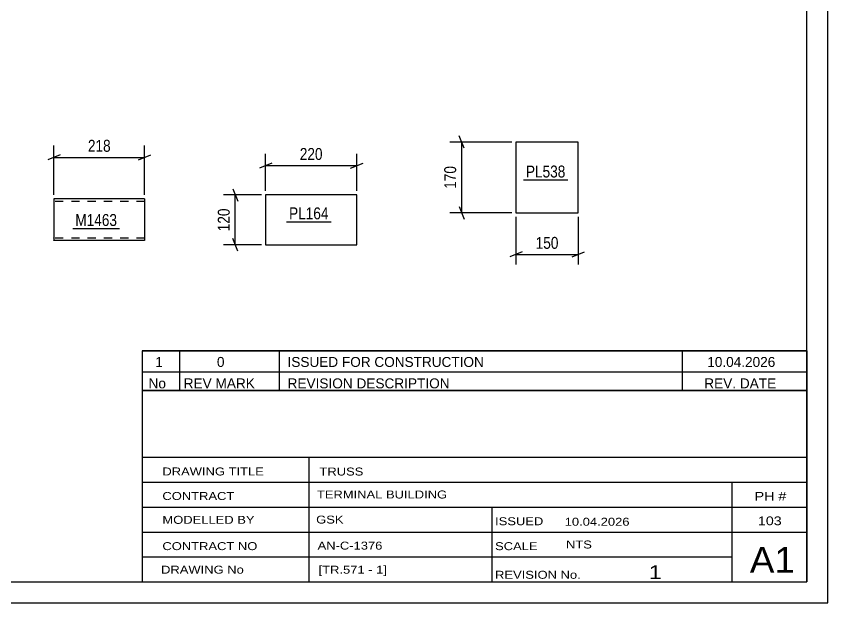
# Model space of a CAD drawing. Header units: millimetres. Extents: x 0 to 420, y 0 to 297.
# Drawn here: x 224.7 to 420, y 0 to 141 of the extents above; entities that cross this region are included whole.
import ezdxf

# ---------------------------------------------------------------- set-up
doc = ezdxf.new("R2010")
doc.units = ezdxf.units.MM
doc.linetypes.add('DXK_LINE_DOT2', pattern=[3.9198, 1.9599, -1.9599])
doc.styles.add('Arial Narrow', font='ARIALN.TTF', dxfattribs={"height": 0.2})

# ---------------------------------------------------------------- blocks, each defined once
blk = doc.blocks.new('Unknown-203762392-1135')
at = {"color": 5, "linetype": 'Continuous'}
for p, q in [((420, 0), (420, 297)), ((415, 5), (415, 292)), ((5, 5), (415, 5)), ((0, 0), (420, 0))]:
    blk.add_line(p, q, dxfattribs=at)
blk = doc.blocks.new('Part-203762392-3234 - 3220')
at = {"color": 2, "linetype": 'Continuous'}
for p, q in [((284.71, 98.05), (284.71, 86.05)), ((306.66, 98.05), (284.71, 98.05)), ((306.66, 86.05), (306.66, 98.05)), ((284.71, 86.05), (306.66, 86.05))]:
    blk.add_line(p, q, dxfattribs=at)
blk = doc.blocks.new('Part-203762392-3193 - 3189')
at = {"color": 2, "linetype": 'Continuous'}
for p, q in [((344.95, 110.76), (344.95, 93.76)), ((359.95, 110.76), (344.95, 110.76)), ((359.95, 93.76), (359.95, 110.76)), ((344.95, 93.76), (359.95, 93.76))]:
    blk.add_line(p, q, dxfattribs=at)
blk = doc.blocks.new('Part-203762392-13789 - 13788')
at = {"color": 2, "linetype": 'Continuous'}
for p, q in [((255.61, 97.08), (233.78, 97.08)), ((233.78, 97.08), (233.78, 87.18)), ((255.61, 97.08), (255.61, 87.08)), ((233.78, 87.08), (233.78, 87.18)), ((255.61, 87.08), (233.78, 87.08))]:
    blk.add_line(p, q, dxfattribs=at)
at = {"color": 7, "linetype": 'DXK_LINE_DOT2'}
for p, q in [((255.61, 96.48), (233.78, 96.48)), ((233.78, 87.68), (233.78, 87.73)), ((255.61, 87.68), (233.78, 87.68)), ((255.61, 87.68), (255.61, 87.73))]:
    blk.add_line(p, q, dxfattribs=at)
blk = doc.blocks.new('StraightDimension-203762392-3236 - 3220')
at = {"color": 7, "linetype": 'Continuous'}
for p, q in [((283.71, 98.05), (274.57, 98.05)), ((276.82, 99.55), (278.02, 96.55)), ((277.42, 86.05), (277.42, 98.05)), ((283.71, 86.05), (274.57, 86.05)), ((278.02, 84.55), (276.82, 87.55))]:
    blk.add_line(p, q, dxfattribs=at)
at = {"color": 0}
blk.add_wipeout([(276.67, 95.39), (272.47, 95.39), (272.47, 88.71), (276.67, 88.71)], dxfattribs=at)
at = {"color": 3, "style": 'Arial Narrow'}
blk.add_text('120', height=2.863, rotation=90.0002, dxfattribs=at).set_placement((276.07, 89.31))
blk = doc.blocks.new('StraightDimension-203762392-3247 - 3220')
at = {"color": 7, "linetype": 'Continuous'}
for p, q in [((284.71, 99.05), (284.71, 107.96)), ((306.66, 99.05), (306.66, 107.96)), ((286.21, 105.71), (283.21, 104.51)), ((305.16, 104.51), (308.16, 105.71)), ((284.71, 105.11), (306.66, 105.11))]:
    blk.add_line(p, q, dxfattribs=at)
at = {"color": 0}
blk.add_wipeout([(299.03, 105.86), (299.03, 110.06), (292.34, 110.06), (292.34, 105.86)], dxfattribs=at)
at = {"color": 3, "style": 'Arial Narrow'}
blk.add_text('220', height=2.863, dxfattribs=at).set_placement((292.94, 106.46))
blk = doc.blocks.new('StraightDimension-203762392-3195 - 3189')
at = {"color": 7, "linetype": 'Continuous'}
for p, q in [((344.95, 92.76), (344.95, 81.34)), ((359.95, 92.76), (359.95, 81.34)), ((346.45, 84.34), (343.45, 83.14)), ((358.45, 83.14), (361.45, 84.34)), ((344.95, 83.74), (359.95, 83.74))]:
    blk.add_line(p, q, dxfattribs=at)
at = {"color": 0}
blk.add_wipeout([(355.79, 84.49), (355.79, 88.69), (349.11, 88.69), (349.11, 84.49)], dxfattribs=at)
at = {"color": 3, "style": 'Arial Narrow'}
blk.add_text('150', height=2.863, dxfattribs=at).set_placement((349.71, 85.09))
blk = doc.blocks.new('StraightDimension-203762392-3206 - 3189')
at = {"color": 7, "linetype": 'Continuous'}
for p, q in [((332.52, 109.26), (331.32, 112.26)), ((343.95, 110.76), (329.07, 110.76)), ((331.92, 93.76), (331.92, 110.76)), ((343.95, 93.76), (329.07, 93.76)), ((331.32, 95.26), (332.52, 92.26))]:
    blk.add_line(p, q, dxfattribs=at)
at = {"color": 0}
blk.add_wipeout([(331.17, 105.6), (326.97, 105.6), (326.97, 98.92), (331.17, 98.92)], dxfattribs=at)
at = {"color": 3, "style": 'Arial Narrow'}
blk.add_text('170', height=2.863, rotation=90.0002, dxfattribs=at).set_placement((330.57, 99.52))
blk = doc.blocks.new('StraightDimension-203762392-13843 - 13788')
at = {"color": 7, "linetype": 'Continuous'}
for p, q in [((233.78, 98.08), (233.78, 109.93)), ((255.61, 98.08), (255.61, 109.93)), ((235.28, 107.68), (232.28, 106.48)), ((254.11, 106.48), (257.11, 107.68)), ((233.78, 107.08), (255.61, 107.08))]:
    blk.add_line(p, q, dxfattribs=at)
at = {"color": 0}
blk.add_wipeout([(248.03, 107.83), (248.03, 112.03), (241.35, 112.03), (241.35, 107.83)], dxfattribs=at)
at = {"color": 3, "style": 'Arial Narrow'}
blk.add_text('218', height=2.863, dxfattribs=at).set_placement((241.95, 108.43))
blk = doc.blocks.new('Unknown-203762392-14082')
at = {"color": 7, "linetype": 'Continuous'}
for p, q in [((255, 60.55), (415, 60.55)), ((415, 60.55), (255, 60.55)), ((255, 60.55), (255, 55.55)), ((264, 60.55), (264, 55.55)), ((288, 60.55), (288, 55.55)), ((385, 60.55), (385, 55.55)), ((415, 60.55), (415, 55.55)), ((255, 55.55), (415, 55.55)), ((255, 55.55), (255, 51.05)), ((255, 55.55), (415, 55.55)), ((264, 55.55), (264, 51.05)), ((288, 55.55), (288, 51.05)), ((385, 55.55), (385, 51.05)), ((415, 55.55), (415, 51.05)), ((415, 51.05), (255, 51.05))]:
    blk.add_line(p, q, dxfattribs=at)
at = {"color": 7, "linetype": 'Continuous', "style": 'Arial Narrow'}
for s, height, width, p in [('1', 2.39, 1.196471, (258.16, 56.7)), ('0', 2.39, 1.196471, (273, 56.7)), ('ISSUED FOR CONSTRUCTION', 2.3861, 1.196471, (290, 56.7)), ('10.04.2026', 2.386, 1.196471, (391, 56.7)), ('No', 2.386, 1.2, (256.54, 51.55)), ('REV MARK', 2.386, 1.2, (265, 51.55)), ('REVISION DESCRIPTION', 2.3861, 1.2, (290, 51.55)), ('REV. DATE', 2.386, 1.2, (390.28, 51.55))]:
    blk.add_text(s, height=height, dxfattribs=dict(at, width=width)).set_placement(p)
blk = doc.blocks.new('Unknown-203762392-14081')
at = {"color": 7, "linetype": 'Continuous'}
for p, q in [((255, 51.05), (255, 5)), ((255, 51.05), (415, 51.05)), ((415, 51), (415, 5)), ((255, 35), (415, 35)), ((295.14, 35), (295.14, 5)), ((255, 29), (415, 29)), ((397, 5.05), (397, 29.05)), ((255, 23), (415, 23)), ((339.14, 23), (339.14, 5)), ((255, 17), (415, 17)), ((255, 11), (397, 11)), ((255, 5), (415, 5))]:
    blk.add_line(p, q, dxfattribs=at)
at = {"color": 7, "style": 'Arial Narrow'}
for s, height, width, p in [('DRAWING TITLE', 1.9089, 1.425378, (259.88, 30.61)), (' TRUSS', 1.909, 1.425378, (296.81, 30.59)), ('CONTRACT', 1.909, 1.425378, (259.88, 24.71)), ('TERMINAL BUILDING', 1.9089, 1.425378, (297.06, 25.07)), ('MODELLED BY', 1.9089, 1.425378, (259.88, 18.98)), ('GSK', 1.909, 1.425378, (296.88, 19.04)), ('ISSUED', 1.909, 1.425378, (339.94, 18.64)), ('10.04.2026', 1.909, 1.425378, (356.69, 18.52)), ('CONTRACT NO', 1.9089, 1.425378, (259.88, 12.66)), ('AN-C-1376', 1.909, 1.425378, (297.23, 12.78)), ('SCALE', 1.909, 1.425378, (339.94, 12.65)), ('A1', 6.204, 1.25, (401.24, 7.2)), ('DRAWING No', 1.909, 1.425378, (259.56, 7)), ('[TR.571 - 1]', 1.9089, 1.425378, (297.46, 6.99)), ('1', 3.34, 1.5, (376.91, 5.68)), ('REVISION No.', 1.9089, 1.425378, (339.94, 5.77))]:
    blk.add_text(s, height=height, dxfattribs=dict(at, width=width)).set_placement(p)
at = {"color": 7, "linetype": 'Continuous', "style": 'Arial Narrow'}
for s, height, width, p in [('PH #', 2.1, 1.42538, (402.4, 24.55)), ('103', 2.1, 1.42538, (403.19, 18.65)), ('NTS', 1.909, 1.425378, (357, 13.05))]:
    blk.add_text(s, height=height, dxfattribs=dict(at, width=width)).set_placement(p)
blk = doc.blocks.new('Mark-203762392-3232 - 3220')
at = {"color": 0}
blk.add_wipeout([(299.87, 92.18), (299.87, 95.18), (290.36, 95.18), (290.36, 92.18)], dxfattribs=at)
blk.add_wipeout([(299.87, 92.18), (299.87, 95.18), (290.36, 95.18), (290.36, 92.18)], dxfattribs=at)
at = {"color": 30, "linetype": 'Continuous'}
blk.add_line((289.76, 91.58), (300.47, 91.58), dxfattribs=at)
at = {"color": 3, "style": 'Arial Narrow'}
blk.add_text('PL164', height=2.863, dxfattribs=at).set_placement((290.36, 92.18))
blk = doc.blocks.new('Mark-203762392-3191 - 3189')
at = {"color": 0}
blk.add_wipeout([(356.87, 102.24), (356.87, 105.24), (347.36, 105.24), (347.36, 102.24)], dxfattribs=at)
blk.add_wipeout([(356.87, 102.24), (356.87, 105.24), (347.36, 105.24), (347.36, 102.24)], dxfattribs=at)
at = {"color": 30, "linetype": 'Continuous'}
blk.add_line((346.76, 101.64), (357.47, 101.64), dxfattribs=at)
at = {"color": 3, "style": 'Arial Narrow'}
blk.add_text('PL538', height=2.863, dxfattribs=at).set_placement((347.36, 102.24))
blk = doc.blocks.new('Mark-203762392-13858 - 13788')
at = {"color": 0}
blk.add_wipeout([(248.97, 90.59), (248.97, 93.59), (238.92, 93.59), (238.92, 90.59)], dxfattribs=at)
blk.add_wipeout([(248.97, 90.59), (248.97, 93.59), (238.92, 93.59), (238.92, 90.59)], dxfattribs=at)
at = {"color": 30, "linetype": 'Continuous'}
blk.add_line((238.32, 89.99), (249.57, 89.99), dxfattribs=at)
at = {"color": 3, "style": 'Arial Narrow'}
blk.add_text('M1463', height=2.863, dxfattribs=at).set_placement((238.92, 90.59))

msp = doc.modelspace()

# ---------------------------------------------------------------- block references
for name in ['Unknown-203762392-1135', 'Part-203762392-3193 - 3189', 'Part-203762392-3234 - 3220', 'Part-203762392-13789 - 13788', 'Unknown-203762392-14082', 'Unknown-203762392-14081']:
    msp.add_blockref(name, (0, 0))

# ---------------------------------------------------------------- next in the draw order: block references
for name in ['StraightDimension-203762392-13843 - 13788', 'Mark-203762392-3191 - 3189', 'StraightDimension-203762392-3236 - 3220', 'Mark-203762392-3232 - 3220', 'Mark-203762392-13858 - 13788', 'StraightDimension-203762392-3195 - 3189']:
    msp.add_blockref(name, (0, 0))

# ---------------------------------------------------------------- next in the draw order: block references
for name in ['StraightDimension-203762392-3206 - 3189', 'StraightDimension-203762392-3247 - 3220']:
    msp.add_blockref(name, (0, 0))

doc.saveas('drawing.dxf')
